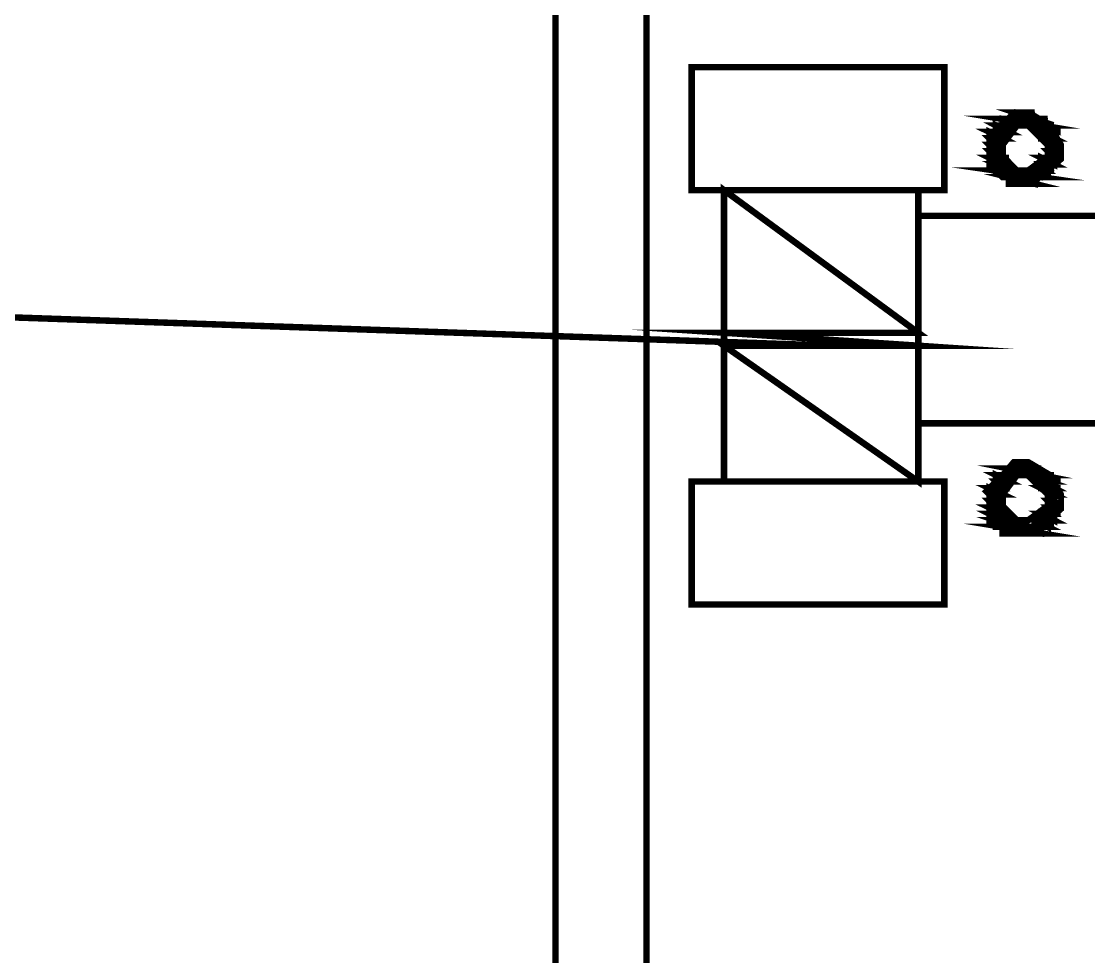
# Model space of a CAD drawing. Extents: x 219 to 1226, y 175 to 465.
# Drawn here: x 926.05 to 933.04, y 295.17 to 301.29 of the extents above; entities that cross this region are included whole.
import ezdxf

# ---------------------------------------------------------------- set-up
doc = ezdxf.new("R2010")
doc.units = 0
doc.header["$MEASUREMENT"] = 0
doc.layers.add('C00-00-00-BLACK', color=7, linetype='Continuous')
doc.layers.add('CFF-00-00', color=1, linetype='Continuous')

msp = doc.modelspace()

# ---------------------------------------------------------------- linework, layer by layer
at = {"layer": 'C00-00-00-BLACK', "const_width": 0.0423}
for points in [[(929.5484, 309.4712), (929.5484, 289.1222)], [(930.1434, 309.4712), (930.1434, 300.2282)], [(930.1434, 300.3982), (930.1434, 289.1222)], [(930.6514, 300.1862), (930.6514, 298.2792)], [(931.9234, 300.1862), (931.9234, 298.2792)], [(933.3234, 300.0182), (931.9234, 300.0182), (931.9234, 298.6602), (933.3234, 298.6602)]]:
    msp.add_lwpolyline(points, dxfattribs=at)
for points in [[(930.4394, 300.1862), (932.0934, 300.1862), (932.0934, 300.9912), (930.4394, 300.9912), (930.4394, 300.1862)], [(932.8554, 300.4412), (932.8554, 300.4852), (932.7754, 300.6162), (932.6444, 300.6942), (932.6014, 300.6942), (932.5484, 300.6942), (932.3894, 300.5042), (932.3894, 300.4412), (932.3894, 300.3892), (932.5484, 300.2282), (932.6014, 300.2282), (932.6654, 300.2282), (932.8554, 300.3892), (932.8554, 300.4412)], [(932.6424, 300.6942), (932.5594, 300.6942), (932.6854, 300.6522), (932.6424, 300.6942)], [(932.5594, 300.6942), (932.6854, 300.6522), (932.5164, 300.6522), (932.5594, 300.6942)], [(932.6014, 300.6942), (932.6424, 300.6942), (932.5594, 300.6942), (932.6014, 300.6942)], [(932.5594, 300.6942), (932.6424, 300.6942), (932.6854, 300.6942), (932.5594, 300.6942)], [(932.6424, 300.6942), (932.6854, 300.6942), (932.5594, 300.6942), (932.6424, 300.6942)], [(932.7284, 300.6522), (932.4754, 300.6522), (932.7284, 300.6102), (932.7284, 300.6522)], [(932.4324, 300.6102), (932.5164, 300.5672), (932.4324, 300.5672), (932.4324, 300.6102)], [(932.4754, 300.6522), (932.7284, 300.6102), (932.4754, 300.6102), (932.4754, 300.6522)], [(932.5164, 300.6522), (932.7284, 300.6522), (932.4754, 300.6522), (932.5164, 300.6522)], [(932.4754, 300.6522), (932.7284, 300.6522), (932.7714, 300.6522), (932.4754, 300.6522)], [(932.7284, 300.6522), (932.7714, 300.6522), (932.4754, 300.6522), (932.7284, 300.6522)], [(932.5164, 300.6522), (932.6854, 300.6522), (932.7284, 300.6522), (932.5164, 300.6522)], [(932.6854, 300.6522), (932.7284, 300.6522), (932.5164, 300.6522), (932.6854, 300.6522)], [(932.6854, 300.6522), (932.5164, 300.6522), (932.7284, 300.6522), (932.6854, 300.6522)], [(932.6854, 300.6102), (932.7714, 300.5672), (932.7284, 300.5672), (932.6854, 300.6102)], [(932.4754, 300.5672), (932.3894, 300.5672), (932.4754, 300.5252), (932.4754, 300.5672)], [(932.5164, 300.6102), (932.4324, 300.6102), (932.5164, 300.5672), (932.5164, 300.6102)], [(932.3894, 300.5672), (932.4754, 300.5252), (932.3894, 300.5252), (932.3894, 300.5672)], [(932.4324, 300.5672), (932.4754, 300.5672), (932.3894, 300.5672), (932.4324, 300.5672)], [(932.3894, 300.5672), (932.4754, 300.5672), (932.5164, 300.5672), (932.3894, 300.5672)], [(932.4754, 300.5672), (932.5164, 300.5672), (932.3894, 300.5672), (932.4754, 300.5672)], [(932.3894, 300.5252), (932.4324, 300.4822), (932.3894, 300.4822), (932.3894, 300.5252)], [(932.4754, 300.6102), (932.7714, 300.6102), (932.4324, 300.6102), (932.4754, 300.6102)], [(932.4324, 300.6102), (932.6014, 300.6102), (932.6424, 300.6102), (932.4324, 300.6102)], [(932.6014, 300.6102), (932.6424, 300.6102), (932.4324, 300.6102), (932.6014, 300.6102)], [(932.5594, 300.6102), (932.6014, 300.6102), (932.4324, 300.6102), (932.5594, 300.6102)], [(932.5594, 300.6102), (932.4324, 300.6102), (932.6014, 300.6102), (932.5594, 300.6102)], [(932.5164, 300.6102), (932.5594, 300.6102), (932.4324, 300.6102), (932.5164, 300.6102)], [(932.5164, 300.6102), (932.4324, 300.6102), (932.5594, 300.6102), (932.5164, 300.6102)], [(932.4324, 300.6102), (932.5164, 300.6102), (932.5594, 300.6102), (932.4324, 300.6102)], [(932.5164, 300.6102), (932.5594, 300.6102), (932.4324, 300.6102), (932.5164, 300.6102)], [(932.5164, 300.5672), (932.4324, 300.5672), (932.4754, 300.5672), (932.5164, 300.5672)], [(932.7284, 300.6102), (932.4754, 300.6102), (932.7714, 300.6102), (932.7284, 300.6102)], [(932.7714, 300.4412), (932.7714, 300.4832), (932.6424, 300.6102), (932.6014, 300.6102), (932.5694, 300.6102), (932.4754, 300.4832), (932.4754, 300.4412), (932.4754, 300.4092), (932.5694, 300.3142), (932.6014, 300.3142), (932.6424, 300.3142), (932.7714, 300.4092), (932.7714, 300.4412)], [(932.7714, 300.6102), (932.6014, 300.6102), (932.7714, 300.6102)], [(932.6014, 300.6102), (932.7714, 300.6102), (932.6424, 300.6102), (932.6014, 300.6102)], [(932.7714, 300.6102), (932.6854, 300.6102), (932.7714, 300.5672), (932.7714, 300.6102)], [(932.6424, 300.6102), (932.7714, 300.6102), (932.8124, 300.6102), (932.6424, 300.6102)], [(932.7714, 300.6102), (932.8124, 300.6102), (932.6424, 300.6102), (932.7714, 300.6102)], [(932.7714, 300.6102), (932.6424, 300.6102), (932.7714, 300.6102)], [(932.6424, 300.6102), (932.7714, 300.6102), (932.6854, 300.6102), (932.6424, 300.6102)], [(932.8124, 300.5672), (932.7284, 300.5672), (932.8124, 300.5252), (932.8124, 300.5672)], [(932.6854, 300.6102), (932.7714, 300.6102), (932.8124, 300.6102), (932.6854, 300.6102)], [(932.7714, 300.6102), (932.8124, 300.6102), (932.6854, 300.6102), (932.7714, 300.6102)], [(932.7284, 300.5672), (932.8124, 300.5252), (932.7284, 300.5252), (932.7284, 300.5672)], [(932.8124, 300.5672), (932.8554, 300.5672), (932.7284, 300.5672), (932.8124, 300.5672)], [(932.8124, 300.5672), (932.7284, 300.5672), (932.7714, 300.5672), (932.8124, 300.5672)], [(932.7284, 300.5672), (932.8124, 300.5672), (932.8554, 300.5672), (932.7284, 300.5672)], [(932.8124, 300.5672), (932.8554, 300.5672), (932.7284, 300.5672), (932.8124, 300.5672)], [(932.7714, 300.5252), (932.8124, 300.4822), (932.7714, 300.4822), (932.7714, 300.5252)], [(932.4324, 300.4822), (932.3894, 300.4822), (932.4324, 300.4412), (932.4324, 300.4822)], [(932.4324, 300.5252), (932.3894, 300.5252), (932.4324, 300.4822), (932.4324, 300.5252)], [(932.3894, 300.5252), (932.4754, 300.5252), (932.5164, 300.5252), (932.3894, 300.5252)], [(932.4754, 300.5252), (932.5164, 300.5252), (932.3894, 300.5252), (932.4754, 300.5252)], [(932.4324, 300.5252), (932.4754, 300.5252), (932.3894, 300.5252), (932.4324, 300.5252)], [(932.4324, 300.5252), (932.3894, 300.5252), (932.4754, 300.5252), (932.4324, 300.5252)], [(932.3894, 300.4822), (932.4324, 300.4412), (932.3894, 300.4412), (932.3894, 300.4822)], [(932.3894, 300.4822), (932.4324, 300.4822), (932.4754, 300.4822), (932.3894, 300.4822)], [(932.4324, 300.4822), (932.4754, 300.4822), (932.3894, 300.4822), (932.4324, 300.4822)], [(932.8124, 300.5252), (932.7284, 300.5252), (932.8124, 300.5252)], [(932.7284, 300.5252), (932.8124, 300.5252), (932.7714, 300.5252), (932.7284, 300.5252)], [(932.8124, 300.4822), (932.7714, 300.4822), (932.8124, 300.4412), (932.8124, 300.4822)], [(932.8124, 300.5252), (932.7714, 300.5252), (932.8124, 300.4822), (932.8124, 300.5252)], [(932.7714, 300.4822), (932.8124, 300.4412), (932.7714, 300.4412), (932.7714, 300.4822)], [(932.7714, 300.4822), (932.8124, 300.4822), (932.8554, 300.4822), (932.7714, 300.4822)], [(932.8124, 300.4822), (932.8554, 300.4822), (932.7714, 300.4822), (932.8124, 300.4822)], [(932.4324, 300.4412), (932.3894, 300.4412), (932.4324, 300.3982), (932.4324, 300.4412)], [(932.3894, 300.4412), (932.4324, 300.3982), (932.3894, 300.3982), (932.3894, 300.4412)], [(932.3894, 300.4412), (932.4324, 300.4412), (932.4754, 300.4412), (932.3894, 300.4412)], [(932.4324, 300.4412), (932.4754, 300.4412), (932.3894, 300.4412), (932.4324, 300.4412)], [(932.3894, 300.3982), (932.4754, 300.3552), (932.3894, 300.3552), (932.3894, 300.3982)], [(932.7284, 300.3982), (932.8124, 300.3552), (932.7284, 300.3552), (932.7284, 300.3982)], [(932.8124, 300.4412), (932.7714, 300.4412), (932.8124, 300.3982), (932.8124, 300.4412)], [(932.7714, 300.4412), (932.8124, 300.3982), (932.7714, 300.3982), (932.7714, 300.4412)], [(932.7714, 300.4412), (932.8124, 300.4412), (932.8554, 300.4412), (932.7714, 300.4412)], [(932.8124, 300.4412), (932.8554, 300.4412), (932.7714, 300.4412), (932.8124, 300.4412)], [(932.4754, 300.3982), (932.3894, 300.3982), (932.4754, 300.3552), (932.4754, 300.3982)], [(932.5164, 300.3552), (932.4324, 300.3552), (932.5164, 300.3142), (932.5164, 300.3552)], [(932.4754, 300.3982), (932.5164, 300.3982), (932.3894, 300.3982), (932.4754, 300.3982)], [(932.4754, 300.3982), (932.3894, 300.3982), (932.4324, 300.3982), (932.4754, 300.3982)], [(932.3894, 300.3982), (932.4754, 300.3982), (932.5164, 300.3982), (932.3894, 300.3982)], [(932.4754, 300.3982), (932.5164, 300.3982), (932.3894, 300.3982), (932.4754, 300.3982)], [(932.3894, 300.3552), (932.4754, 300.3552), (932.5164, 300.3552), (932.3894, 300.3552)], [(932.4754, 300.3552), (932.5164, 300.3552), (932.3894, 300.3552), (932.4754, 300.3552)], [(932.4754, 300.3552), (932.3894, 300.3552), (932.5164, 300.3552), (932.4754, 300.3552)], [(932.3894, 300.3552), (932.5164, 300.3552), (932.4324, 300.3552), (932.3894, 300.3552)], [(932.4324, 300.3552), (932.5164, 300.3142), (932.4324, 300.3142), (932.4324, 300.3552)], [(932.7284, 300.3552), (932.7714, 300.3142), (932.6854, 300.3142), (932.7284, 300.3552)], [(932.8124, 300.3982), (932.7284, 300.3982), (932.8124, 300.3552), (932.8124, 300.3982)], [(932.7714, 300.3552), (932.7284, 300.3552), (932.7714, 300.3142), (932.7714, 300.3552)], [(932.7714, 300.3982), (932.8124, 300.3982), (932.7284, 300.3982), (932.7714, 300.3982)], [(932.7284, 300.3552), (932.8124, 300.3552), (932.8554, 300.3552), (932.7284, 300.3552)], [(932.8124, 300.3552), (932.8554, 300.3552), (932.7284, 300.3552), (932.8124, 300.3552)], [(932.7714, 300.3552), (932.8124, 300.3552), (932.7284, 300.3552), (932.7714, 300.3552)], [(932.7714, 300.3552), (932.7284, 300.3552), (932.8124, 300.3552), (932.7714, 300.3552)], [(932.7714, 300.3982), (932.8124, 300.3982), (932.8554, 300.3982), (932.7714, 300.3982)], [(932.8124, 300.3982), (932.8554, 300.3982), (932.7714, 300.3982), (932.8124, 300.3982)], [(932.8124, 300.3982), (932.7714, 300.3982), (932.8124, 300.3982)], [(932.7714, 300.3142), (932.4324, 300.3142), (932.7284, 300.2712), (932.7714, 300.3142)], [(932.6854, 300.2712), (932.5164, 300.2712), (932.6854, 300.2282), (932.6854, 300.2712)], [(932.4324, 300.3142), (932.7284, 300.2712), (932.4754, 300.2712), (932.4324, 300.3142)], [(932.4324, 300.3142), (932.5164, 300.3142), (932.5594, 300.3142), (932.4324, 300.3142)], [(932.5164, 300.3142), (932.5594, 300.3142), (932.4324, 300.3142), (932.5164, 300.3142)], [(932.5594, 300.3142), (932.6014, 300.3142), (932.4324, 300.3142), (932.5594, 300.3142)], [(932.5594, 300.3142), (932.4324, 300.3142), (932.5164, 300.3142), (932.5594, 300.3142)], [(932.6014, 300.3142), (932.6424, 300.3142), (932.4324, 300.3142), (932.6014, 300.3142)], [(932.6014, 300.3142), (932.4324, 300.3142), (932.5594, 300.3142), (932.6014, 300.3142)], [(932.4324, 300.3142), (932.6014, 300.3142), (932.6424, 300.3142), (932.4324, 300.3142)], [(932.6014, 300.3142), (932.6424, 300.3142), (932.4324, 300.3142), (932.6014, 300.3142)], [(932.4754, 300.2712), (932.7284, 300.2712), (932.7714, 300.2712), (932.4754, 300.2712)], [(932.7284, 300.2712), (932.7714, 300.2712), (932.4754, 300.2712), (932.7284, 300.2712)], [(932.4754, 300.2712), (932.7284, 300.2712), (932.7714, 300.2712), (932.4754, 300.2712)], [(932.7284, 300.2712), (932.7714, 300.2712), (932.4754, 300.2712), (932.7284, 300.2712)], [(932.7284, 300.2712), (932.4754, 300.2712), (932.6854, 300.2712), (932.7284, 300.2712)], [(932.4754, 300.2712), (932.6854, 300.2712), (932.5164, 300.2712), (932.4754, 300.2712)], [(932.5164, 300.2712), (932.6854, 300.2282), (932.5164, 300.2282), (932.5164, 300.2712)], [(932.6424, 300.3142), (932.7714, 300.3142), (932.6014, 300.3142), (932.6424, 300.3142)], [(932.6014, 300.3142), (932.7714, 300.3142), (932.8124, 300.3142), (932.6014, 300.3142)], [(932.7714, 300.3142), (932.8124, 300.3142), (932.6014, 300.3142), (932.7714, 300.3142)], [(932.6854, 300.3142), (932.7714, 300.3142), (932.6424, 300.3142), (932.6854, 300.3142)], [(932.6424, 300.3142), (932.7714, 300.3142), (932.8124, 300.3142), (932.6424, 300.3142)], [(932.7714, 300.3142), (932.8124, 300.3142), (932.6424, 300.3142), (932.7714, 300.3142)], [(932.7714, 300.3142), (932.6424, 300.3142), (932.7714, 300.3142)], [(932.6854, 300.3142), (932.7714, 300.3142), (932.8124, 300.3142), (932.6854, 300.3142)], [(932.7714, 300.3142), (932.8124, 300.3142), (932.6854, 300.3142), (932.7714, 300.3142)], [(932.7714, 300.3142), (932.6854, 300.3142), (932.7714, 300.3142)], [(930.6514, 300.1862), (931.9234, 299.2532), (930.6514, 299.2532), (930.6514, 300.1862)], [(932.6854, 300.2282), (932.5164, 300.2282), (932.6424, 300.2282), (932.6854, 300.2282)], [(932.5164, 300.2282), (932.6424, 300.2282), (932.5594, 300.2282), (932.5164, 300.2282)], [(932.6424, 300.2282), (932.5594, 300.2282), (932.6014, 300.2282), (932.6424, 300.2282)], [(932.5594, 300.2282), (932.6424, 300.2282), (932.6854, 300.2282), (932.5594, 300.2282)], [(932.6424, 300.2282), (932.6854, 300.2282), (932.5594, 300.2282), (932.6424, 300.2282)], [(931.9234, 300.1862), (930.6514, 300.1862), (931.9234, 299.2532), (931.9234, 300.1862)], [(931.9234, 299.2532), (930.6514, 299.2532), (931.9234, 299.1682), (931.9234, 299.2532)], [(930.6514, 299.2532), (931.9234, 299.1682), (930.6514, 299.1682), (930.6514, 299.2532)], [(931.9234, 299.1682), (930.6514, 299.1682), (931.9234, 298.2792), (931.9234, 299.1682)], [(930.6514, 299.1682), (931.9234, 298.2792), (930.6514, 298.2792), (930.6514, 299.1682)], [(932.8554, 298.1522), (932.8554, 298.1962), (932.7754, 298.3272), (932.6444, 298.4052), (932.6014, 298.4052), (932.5484, 298.4052), (932.3894, 298.2152), (932.3894, 298.1522), (932.3894, 298.0992), (932.5484, 297.9402), (932.6014, 297.9402), (932.6654, 297.9402), (932.8554, 298.0992), (932.8554, 298.1522)], [(932.6854, 298.3642), (932.5164, 298.3642), (932.7284, 298.3212), (932.6854, 298.3642)], [(932.5594, 298.3212), (932.4324, 298.3212), (932.5164, 298.2792), (932.5594, 298.3212)], [(932.4324, 298.3212), (932.5164, 298.2792), (932.4324, 298.2792), (932.4324, 298.3212)], [(932.4754, 298.3212), (932.7714, 298.3212), (932.4324, 298.3212), (932.4754, 298.3212)], [(932.4324, 298.3212), (932.6014, 298.3212), (932.6424, 298.3212), (932.4324, 298.3212)], [(932.6014, 298.3212), (932.6424, 298.3212), (932.4324, 298.3212), (932.6014, 298.3212)], [(932.5594, 298.3212), (932.6014, 298.3212), (932.4324, 298.3212), (932.5594, 298.3212)], [(932.5594, 298.3212), (932.4324, 298.3212), (932.6014, 298.3212), (932.5594, 298.3212)], [(932.5164, 298.3642), (932.7284, 298.3212), (932.4754, 298.3212), (932.5164, 298.3642)], [(932.4754, 298.3212), (932.7284, 298.3212), (932.7714, 298.3212), (932.4754, 298.3212)], [(932.7284, 298.3212), (932.7714, 298.3212), (932.4754, 298.3212), (932.7284, 298.3212)], [(932.4754, 298.3212), (932.7284, 298.3212), (932.7714, 298.3212), (932.4754, 298.3212)], [(932.7284, 298.3212), (932.7714, 298.3212), (932.4754, 298.3212), (932.7284, 298.3212)], [(932.7284, 298.3212), (932.4754, 298.3212), (932.7714, 298.3212), (932.7284, 298.3212)], [(932.7714, 298.1522), (932.7714, 298.1952), (932.6424, 298.3212), (932.6014, 298.3212), (932.5694, 298.3212), (932.4754, 298.1952), (932.4754, 298.1522), (932.4754, 298.1202), (932.5694, 298.0252), (932.6014, 298.0252), (932.6424, 298.0252), (932.7714, 298.1202), (932.7714, 298.1522)], [(932.5594, 298.3642), (932.6854, 298.3642), (932.5164, 298.3642), (932.5594, 298.3642)], [(932.5164, 298.3642), (932.6854, 298.3642), (932.7284, 298.3642), (932.5164, 298.3642)], [(932.6854, 298.3642), (932.7284, 298.3642), (932.5164, 298.3642), (932.6854, 298.3642)], [(932.7714, 298.3212), (932.6424, 298.3212), (932.7714, 298.2792), (932.7714, 298.3212)], [(932.6014, 298.3642), (932.6424, 298.3642), (932.5594, 298.3642), (932.6014, 298.3642)], [(932.5594, 298.3642), (932.6424, 298.3642), (932.6854, 298.3642), (932.5594, 298.3642)], [(932.6424, 298.3642), (932.6854, 298.3642), (932.5594, 298.3642), (932.6424, 298.3642)], [(932.6424, 298.3642), (932.5594, 298.3642), (932.6854, 298.3642), (932.6424, 298.3642)], [(932.6424, 298.3212), (932.7714, 298.2792), (932.6854, 298.2792), (932.6424, 298.3212)], [(932.7714, 298.3212), (932.6014, 298.3212), (932.7714, 298.3212)], [(932.6014, 298.3212), (932.7714, 298.3212), (932.6424, 298.3212), (932.6014, 298.3212)], [(932.6424, 298.3212), (932.7714, 298.3212), (932.8124, 298.3212), (932.6424, 298.3212)], [(932.7714, 298.3212), (932.8124, 298.3212), (932.6424, 298.3212), (932.7714, 298.3212)], [(930.4394, 297.4742), (932.0934, 297.4742), (932.0934, 298.2792), (930.4394, 298.2792), (930.4394, 297.4742)], [(932.4324, 298.2792), (932.4754, 298.2362), (932.3894, 298.2362), (932.4324, 298.2792)], [(932.3894, 298.2362), (932.4754, 298.1952), (932.3894, 298.1952), (932.3894, 298.2362)], [(932.5164, 298.2792), (932.4324, 298.2792), (932.4754, 298.2362), (932.5164, 298.2792)], [(932.4324, 298.2792), (932.5164, 298.2792), (932.5594, 298.2792), (932.4324, 298.2792)], [(932.5164, 298.2792), (932.5594, 298.2792), (932.4324, 298.2792), (932.5164, 298.2792)], [(932.4324, 298.2792), (932.5164, 298.2792), (932.5594, 298.2792), (932.4324, 298.2792)], [(932.5164, 298.2792), (932.5594, 298.2792), (932.4324, 298.2792), (932.5164, 298.2792)], [(932.7284, 298.2362), (932.8124, 298.1952), (932.7714, 298.1952), (932.7284, 298.2362)], [(932.8124, 298.2792), (932.7284, 298.2792), (932.8124, 298.2362), (932.8124, 298.2792)], [(932.6854, 298.2792), (932.7714, 298.2792), (932.8124, 298.2792), (932.6854, 298.2792)], [(932.7714, 298.2792), (932.8124, 298.2792), (932.6854, 298.2792), (932.7714, 298.2792)], [(932.7714, 298.2792), (932.6854, 298.2792), (932.7714, 298.2792)], [(932.6854, 298.2792), (932.7714, 298.2792), (932.7284, 298.2792), (932.6854, 298.2792)], [(932.7284, 298.2792), (932.8124, 298.2362), (932.7284, 298.2362), (932.7284, 298.2792)], [(932.8124, 298.2792), (932.8554, 298.2792), (932.7284, 298.2792), (932.8124, 298.2792)], [(932.8124, 298.2792), (932.7284, 298.2792), (932.7714, 298.2792), (932.8124, 298.2792)], [(932.4754, 298.2362), (932.3894, 298.2362), (932.4754, 298.1952), (932.4754, 298.2362)], [(932.4324, 298.1952), (932.3894, 298.1952), (932.4324, 298.1522), (932.4324, 298.1952)], [(932.3894, 298.2362), (932.4754, 298.2362), (932.5164, 298.2362), (932.3894, 298.2362)], [(932.4754, 298.2362), (932.5164, 298.2362), (932.3894, 298.2362), (932.4754, 298.2362)], [(932.3894, 298.2362), (932.4754, 298.2362), (932.5164, 298.2362), (932.3894, 298.2362)], [(932.4754, 298.2362), (932.5164, 298.2362), (932.3894, 298.2362), (932.4754, 298.2362)], [(932.3894, 298.1952), (932.4324, 298.1522), (932.3894, 298.1522), (932.3894, 298.1952)], [(932.4324, 298.1952), (932.4754, 298.1952), (932.3894, 298.1952), (932.4324, 298.1952)], [(932.4324, 298.1952), (932.3894, 298.1952), (932.4754, 298.1952), (932.4324, 298.1952)], [(932.3894, 298.1522), (932.4324, 298.1092), (932.3894, 298.1092), (932.3894, 298.1522)], [(932.8124, 298.2362), (932.7284, 298.2362), (932.8124, 298.1952), (932.8124, 298.2362)], [(932.7284, 298.2362), (932.8124, 298.2362), (932.8554, 298.2362), (932.7284, 298.2362)], [(932.8124, 298.2362), (932.8554, 298.2362), (932.7284, 298.2362), (932.8124, 298.2362)], [(932.8124, 298.1952), (932.7714, 298.1952), (932.8124, 298.1522), (932.8124, 298.1952)], [(932.7714, 298.1952), (932.8124, 298.1522), (932.7714, 298.1522), (932.7714, 298.1952)], [(932.7714, 298.1952), (932.8124, 298.1952), (932.8554, 298.1952), (932.7714, 298.1952)], [(932.8124, 298.1952), (932.8554, 298.1952), (932.7714, 298.1952), (932.8124, 298.1952)], [(932.7714, 298.1952), (932.8124, 298.1952), (932.8554, 298.1952), (932.7714, 298.1952)], [(932.8124, 298.1952), (932.8554, 298.1952), (932.7714, 298.1952), (932.8124, 298.1952)], [(932.7714, 298.1522), (932.8124, 298.1092), (932.7714, 298.1092), (932.7714, 298.1522)], [(932.4324, 298.1092), (932.3894, 298.1092), (932.4754, 298.0682), (932.4324, 298.1092)], [(932.4324, 298.1522), (932.3894, 298.1522), (932.4324, 298.1092), (932.4324, 298.1522)], [(932.3894, 298.1522), (932.4324, 298.1522), (932.4754, 298.1522), (932.3894, 298.1522)], [(932.4324, 298.1522), (932.4754, 298.1522), (932.3894, 298.1522), (932.4324, 298.1522)], [(932.3894, 298.1522), (932.4324, 298.1522), (932.4754, 298.1522), (932.3894, 298.1522)], [(932.4324, 298.1522), (932.4754, 298.1522), (932.3894, 298.1522), (932.4324, 298.1522)], [(932.3894, 298.1092), (932.4754, 298.0682), (932.3894, 298.0682), (932.3894, 298.1092)], [(932.3894, 298.1092), (932.4324, 298.1092), (932.4754, 298.1092), (932.3894, 298.1092)], [(932.4324, 298.1092), (932.4754, 298.1092), (932.3894, 298.1092), (932.4324, 298.1092)], [(932.8124, 298.1092), (932.7714, 298.1092), (932.8124, 298.0682), (932.8124, 298.1092)], [(932.8124, 298.1522), (932.7714, 298.1522), (932.8124, 298.1092), (932.8124, 298.1522)], [(932.7714, 298.1092), (932.8124, 298.0682), (932.7714, 298.0682), (932.7714, 298.1092)], [(932.7714, 298.1092), (932.8124, 298.1092), (932.8554, 298.1092), (932.7714, 298.1092)], [(932.8124, 298.1092), (932.8554, 298.1092), (932.7714, 298.1092), (932.8124, 298.1092)], [(932.4754, 298.0682), (932.3894, 298.0682), (932.4754, 298.0252), (932.4754, 298.0682)], [(932.3894, 298.0682), (932.4754, 298.0252), (932.3894, 298.0252), (932.3894, 298.0682)], [(932.3894, 298.0682), (932.4754, 298.0682), (932.5164, 298.0682), (932.3894, 298.0682)], [(932.4754, 298.0682), (932.5164, 298.0682), (932.3894, 298.0682), (932.4754, 298.0682)], [(932.3894, 298.0682), (932.4754, 298.0682), (932.5164, 298.0682), (932.3894, 298.0682)], [(932.4754, 298.0682), (932.5164, 298.0682), (932.3894, 298.0682), (932.4754, 298.0682)], [(932.4324, 298.0252), (932.5594, 297.9822), (932.4324, 297.9822), (932.4324, 298.0252)], [(932.8124, 298.0682), (932.7284, 298.0682), (932.8124, 298.0252), (932.8124, 298.0682)], [(932.6854, 298.0252), (932.7714, 297.9822), (932.6854, 297.9822), (932.6854, 298.0252)], [(932.7284, 298.0682), (932.8124, 298.0252), (932.7284, 298.0252), (932.7284, 298.0682)], [(932.7714, 298.0682), (932.8124, 298.0682), (932.7284, 298.0682), (932.7714, 298.0682)], [(932.7284, 298.0682), (932.8124, 298.0682), (932.8554, 298.0682), (932.7284, 298.0682)], [(932.8124, 298.0682), (932.8554, 298.0682), (932.7284, 298.0682), (932.8124, 298.0682)], [(932.8124, 298.0682), (932.7714, 298.0682), (932.8124, 298.0682)], [(932.7284, 297.9822), (932.4754, 297.9822), (932.7284, 297.9402), (932.7284, 297.9822)], [(932.5164, 298.0252), (932.4324, 298.0252), (932.5594, 297.9822), (932.5164, 298.0252)], [(932.4754, 298.0252), (932.3894, 298.0252), (932.5164, 298.0252), (932.4754, 298.0252)], [(932.3894, 298.0252), (932.5164, 298.0252), (932.4324, 298.0252), (932.3894, 298.0252)], [(932.4324, 298.0252), (932.5164, 298.0252), (932.5594, 298.0252), (932.4324, 298.0252)], [(932.5164, 298.0252), (932.5594, 298.0252), (932.4324, 298.0252), (932.5164, 298.0252)], [(932.4324, 298.0252), (932.5164, 298.0252), (932.5594, 298.0252), (932.4324, 298.0252)], [(932.5164, 298.0252), (932.5594, 298.0252), (932.4324, 298.0252), (932.5164, 298.0252)], [(932.6014, 297.9822), (932.6424, 297.9822), (932.4324, 297.9822), (932.6014, 297.9822)], [(932.6014, 297.9822), (932.4324, 297.9822), (932.5594, 297.9822), (932.6014, 297.9822)], [(932.4324, 297.9822), (932.6014, 297.9822), (932.6424, 297.9822), (932.4324, 297.9822)], [(932.6014, 297.9822), (932.6424, 297.9822), (932.4324, 297.9822), (932.6014, 297.9822)], [(932.7714, 297.9822), (932.4324, 297.9822), (932.7284, 297.9822), (932.7714, 297.9822)], [(932.4324, 297.9822), (932.7284, 297.9822), (932.4754, 297.9822), (932.4324, 297.9822)], [(932.4754, 297.9822), (932.7284, 297.9402), (932.4754, 297.9402), (932.4754, 297.9822)], [(932.4754, 297.9822), (932.7284, 297.9822), (932.7714, 297.9822), (932.4754, 297.9822)], [(932.7284, 297.9822), (932.7714, 297.9822), (932.4754, 297.9822), (932.7284, 297.9822)], [(932.6424, 297.9822), (932.7714, 297.9822), (932.6014, 297.9822), (932.6424, 297.9822)], [(932.6014, 297.9822), (932.7714, 297.9822), (932.8124, 297.9822), (932.6014, 297.9822)], [(932.7714, 297.9822), (932.8124, 297.9822), (932.6014, 297.9822), (932.7714, 297.9822)], [(932.7714, 298.0252), (932.6854, 298.0252), (932.7714, 297.9822), (932.7714, 298.0252)], [(932.6854, 297.9822), (932.7714, 297.9822), (932.6424, 297.9822), (932.6854, 297.9822)], [(932.6424, 297.9822), (932.7714, 297.9822), (932.8124, 297.9822), (932.6424, 297.9822)], [(932.7714, 297.9822), (932.8124, 297.9822), (932.6424, 297.9822), (932.7714, 297.9822)], [(932.7714, 297.9822), (932.6424, 297.9822), (932.7714, 297.9822)], [(932.7284, 298.0252), (932.7714, 298.0252), (932.6854, 298.0252), (932.7284, 298.0252)], [(932.7714, 297.9822), (932.6854, 297.9822), (932.7714, 297.9822)], [(932.7714, 298.0252), (932.8124, 298.0252), (932.7284, 298.0252), (932.7714, 298.0252)], [(932.7714, 298.0252), (932.7284, 298.0252), (932.8124, 298.0252), (932.7714, 298.0252)], [(932.7714, 298.0252), (932.7284, 298.0252), (932.7714, 298.0252)], [(932.7284, 297.9402), (932.4754, 297.9402), (932.6854, 297.9402), (932.7284, 297.9402)], [(932.4754, 297.9402), (932.6854, 297.9402), (932.5164, 297.9402), (932.4754, 297.9402)], [(932.5164, 297.9402), (932.6854, 297.9402), (932.7284, 297.9402), (932.5164, 297.9402)], [(932.6854, 297.9402), (932.7284, 297.9402), (932.5164, 297.9402), (932.6854, 297.9402)], [(932.6854, 297.9402), (932.5164, 297.9402), (932.6424, 297.9402), (932.6854, 297.9402)], [(932.5164, 297.9402), (932.6424, 297.9402), (932.5594, 297.9402), (932.5164, 297.9402)], [(932.6424, 297.9402), (932.5594, 297.9402), (932.6014, 297.9402), (932.6424, 297.9402)], [(932.5594, 297.9402), (932.6424, 297.9402), (932.6854, 297.9402), (932.5594, 297.9402)], [(932.6424, 297.9402), (932.6854, 297.9402), (932.5594, 297.9402), (932.6424, 297.9402)]]:
    msp.add_lwpolyline(points, close=True, dxfattribs=at)
at = {"layer": 'C00-00-00-BLACK'}
for points in [[(932.5164, 300.6522), (932.7284, 300.6522), (932.4754, 300.6522), (932.5164, 300.6522)], [(932.4754, 300.6522), (932.7284, 300.6522), (932.7714, 300.6522), (932.4754, 300.6522)], [(932.7284, 300.6522), (932.7714, 300.6522), (932.4754, 300.6522), (932.7284, 300.6522)], [(932.7284, 300.6522), (932.4754, 300.6522), (932.7284, 300.6102), (932.7284, 300.6522)], [(932.4754, 300.6522), (932.7284, 300.6102), (932.4754, 300.6102), (932.4754, 300.6522)], [(932.5594, 300.6942), (932.6854, 300.6522), (932.5164, 300.6522), (932.5594, 300.6942)], [(932.5164, 300.6522), (932.6854, 300.6522), (932.7284, 300.6522), (932.5164, 300.6522)], [(932.6854, 300.6522), (932.7284, 300.6522), (932.5164, 300.6522), (932.6854, 300.6522)], [(932.6854, 300.6522), (932.5164, 300.6522), (932.7284, 300.6522), (932.6854, 300.6522)], [(932.6014, 300.6942), (932.6424, 300.6942), (932.5594, 300.6942), (932.6014, 300.6942)], [(932.5594, 300.6942), (932.6424, 300.6942), (932.6854, 300.6942), (932.5594, 300.6942)], [(932.6424, 300.6942), (932.6854, 300.6942), (932.5594, 300.6942), (932.6424, 300.6942)], [(932.6424, 300.6942), (932.5594, 300.6942), (932.6854, 300.6522), (932.6424, 300.6942)], [(932.4324, 300.5672), (932.4754, 300.5672), (932.3894, 300.5672), (932.4324, 300.5672)], [(932.3894, 300.5672), (932.4754, 300.5672), (932.5164, 300.5672), (932.3894, 300.5672)], [(932.4754, 300.5672), (932.5164, 300.5672), (932.3894, 300.5672), (932.4754, 300.5672)], [(932.4754, 300.5672), (932.3894, 300.5672), (932.4754, 300.5252), (932.4754, 300.5672)], [(932.3894, 300.5672), (932.4754, 300.5252), (932.3894, 300.5252), (932.3894, 300.5672)], [(932.4754, 300.6102), (932.7714, 300.6102), (932.4324, 300.6102), (932.4754, 300.6102)], [(932.4324, 300.6102), (932.6014, 300.6102), (932.6424, 300.6102), (932.4324, 300.6102)], [(932.6014, 300.6102), (932.6424, 300.6102), (932.4324, 300.6102), (932.6014, 300.6102)], [(932.5594, 300.6102), (932.6014, 300.6102), (932.4324, 300.6102), (932.5594, 300.6102)], [(932.5594, 300.6102), (932.4324, 300.6102), (932.6014, 300.6102), (932.5594, 300.6102)], [(932.5164, 300.6102), (932.5594, 300.6102), (932.4324, 300.6102), (932.5164, 300.6102)], [(932.5164, 300.6102), (932.4324, 300.6102), (932.5594, 300.6102), (932.5164, 300.6102)], [(932.4324, 300.6102), (932.5164, 300.6102), (932.5594, 300.6102), (932.4324, 300.6102)], [(932.5164, 300.6102), (932.5594, 300.6102), (932.4324, 300.6102), (932.5164, 300.6102)], [(932.5164, 300.6102), (932.4324, 300.6102), (932.5164, 300.5672), (932.5164, 300.6102)], [(932.4324, 300.6102), (932.5164, 300.5672), (932.4324, 300.5672), (932.4324, 300.6102)], [(932.5164, 300.5672), (932.4324, 300.5672), (932.4754, 300.5672), (932.5164, 300.5672)], [(932.7284, 300.6102), (932.4754, 300.6102), (932.7714, 300.6102), (932.7284, 300.6102)], [(932.7714, 300.6102), (932.6014, 300.6102), (932.7714, 300.6102)], [(932.6014, 300.6102), (932.7714, 300.6102), (932.6424, 300.6102), (932.6014, 300.6102)], [(932.6424, 300.6102), (932.7714, 300.6102), (932.8124, 300.6102), (932.6424, 300.6102)], [(932.7714, 300.6102), (932.8124, 300.6102), (932.6424, 300.6102), (932.7714, 300.6102)], [(932.7714, 300.6102), (932.6424, 300.6102), (932.7714, 300.6102)], [(932.6424, 300.6102), (932.7714, 300.6102), (932.6854, 300.6102), (932.6424, 300.6102)], [(932.6854, 300.6102), (932.7714, 300.6102), (932.8124, 300.6102), (932.6854, 300.6102)], [(932.7714, 300.6102), (932.8124, 300.6102), (932.6854, 300.6102), (932.7714, 300.6102)], [(932.7714, 300.6102), (932.6854, 300.6102), (932.7714, 300.5672), (932.7714, 300.6102)], [(932.6854, 300.6102), (932.7714, 300.5672), (932.7284, 300.5672), (932.6854, 300.6102)], [(932.8124, 300.5672), (932.8554, 300.5672), (932.7284, 300.5672), (932.8124, 300.5672)], [(932.8124, 300.5672), (932.7284, 300.5672), (932.7714, 300.5672), (932.8124, 300.5672)], [(932.7284, 300.5672), (932.8124, 300.5672), (932.8554, 300.5672), (932.7284, 300.5672)], [(932.8124, 300.5672), (932.8554, 300.5672), (932.7284, 300.5672), (932.8124, 300.5672)], [(932.8124, 300.5672), (932.7284, 300.5672), (932.8124, 300.5252), (932.8124, 300.5672)], [(932.7284, 300.5672), (932.8124, 300.5252), (932.7284, 300.5252), (932.7284, 300.5672)], [(932.3894, 300.5252), (932.4754, 300.5252), (932.5164, 300.5252), (932.3894, 300.5252)], [(932.4754, 300.5252), (932.5164, 300.5252), (932.3894, 300.5252), (932.4754, 300.5252)], [(932.4324, 300.5252), (932.4754, 300.5252), (932.3894, 300.5252), (932.4324, 300.5252)], [(932.4324, 300.5252), (932.3894, 300.5252), (932.4754, 300.5252), (932.4324, 300.5252)], [(932.4324, 300.5252), (932.3894, 300.5252), (932.4324, 300.4822), (932.4324, 300.5252)], [(932.3894, 300.5252), (932.4324, 300.4822), (932.3894, 300.4822), (932.3894, 300.5252)], [(932.8124, 300.5252), (932.7284, 300.5252), (932.8124, 300.5252)], [(932.7284, 300.5252), (932.8124, 300.5252), (932.7714, 300.5252), (932.7284, 300.5252)], [(932.8124, 300.5252), (932.7714, 300.5252), (932.8124, 300.4822), (932.8124, 300.5252)], [(932.7714, 300.5252), (932.8124, 300.4822), (932.7714, 300.4822), (932.7714, 300.5252)], [(932.3894, 300.4822), (932.4324, 300.4822), (932.4754, 300.4822), (932.3894, 300.4822)], [(932.4324, 300.4822), (932.4754, 300.4822), (932.3894, 300.4822), (932.4324, 300.4822)], [(932.4324, 300.4822), (932.3894, 300.4822), (932.4324, 300.4412), (932.4324, 300.4822)], [(932.3894, 300.4822), (932.4324, 300.4412), (932.3894, 300.4412), (932.3894, 300.4822)], [(932.3894, 300.4412), (932.4324, 300.4412), (932.4754, 300.4412), (932.3894, 300.4412)], [(932.4324, 300.4412), (932.4754, 300.4412), (932.3894, 300.4412), (932.4324, 300.4412)], [(932.4324, 300.4412), (932.3894, 300.4412), (932.4324, 300.3982), (932.4324, 300.4412)], [(932.3894, 300.4412), (932.4324, 300.3982), (932.3894, 300.3982), (932.3894, 300.4412)], [(932.7714, 300.4822), (932.8124, 300.4822), (932.8554, 300.4822), (932.7714, 300.4822)], [(932.8124, 300.4822), (932.8554, 300.4822), (932.7714, 300.4822), (932.8124, 300.4822)], [(932.8124, 300.4822), (932.7714, 300.4822), (932.8124, 300.4412), (932.8124, 300.4822)], [(932.7714, 300.4822), (932.8124, 300.4412), (932.7714, 300.4412), (932.7714, 300.4822)], [(932.7714, 300.4412), (932.8124, 300.4412), (932.8554, 300.4412), (932.7714, 300.4412)], [(932.8124, 300.4412), (932.8554, 300.4412), (932.7714, 300.4412), (932.8124, 300.4412)], [(932.8124, 300.4412), (932.7714, 300.4412), (932.8124, 300.3982), (932.8124, 300.4412)], [(932.7714, 300.4412), (932.8124, 300.3982), (932.7714, 300.3982), (932.7714, 300.4412)], [(932.4754, 300.3982), (932.5164, 300.3982), (932.3894, 300.3982), (932.4754, 300.3982)], [(932.4754, 300.3982), (932.3894, 300.3982), (932.4324, 300.3982), (932.4754, 300.3982)], [(932.3894, 300.3982), (932.4754, 300.3982), (932.5164, 300.3982), (932.3894, 300.3982)], [(932.4754, 300.3982), (932.5164, 300.3982), (932.3894, 300.3982), (932.4754, 300.3982)], [(932.4754, 300.3982), (932.3894, 300.3982), (932.4754, 300.3552), (932.4754, 300.3982)], [(932.3894, 300.3982), (932.4754, 300.3552), (932.3894, 300.3552), (932.3894, 300.3982)], [(932.3894, 300.3552), (932.4754, 300.3552), (932.5164, 300.3552), (932.3894, 300.3552)], [(932.4754, 300.3552), (932.5164, 300.3552), (932.3894, 300.3552), (932.4754, 300.3552)], [(932.4754, 300.3552), (932.3894, 300.3552), (932.5164, 300.3552), (932.4754, 300.3552)], [(932.3894, 300.3552), (932.5164, 300.3552), (932.4324, 300.3552), (932.3894, 300.3552)], [(932.5164, 300.3552), (932.4324, 300.3552), (932.5164, 300.3142), (932.5164, 300.3552)], [(932.4324, 300.3552), (932.5164, 300.3142), (932.4324, 300.3142), (932.4324, 300.3552)], [(932.7284, 300.3552), (932.7714, 300.3142), (932.6854, 300.3142), (932.7284, 300.3552)], [(932.7714, 300.3982), (932.8124, 300.3982), (932.7284, 300.3982), (932.7714, 300.3982)], [(932.8124, 300.3982), (932.7284, 300.3982), (932.8124, 300.3552), (932.8124, 300.3982)], [(932.7284, 300.3982), (932.8124, 300.3552), (932.7284, 300.3552), (932.7284, 300.3982)], [(932.7284, 300.3552), (932.8124, 300.3552), (932.8554, 300.3552), (932.7284, 300.3552)], [(932.8124, 300.3552), (932.8554, 300.3552), (932.7284, 300.3552), (932.8124, 300.3552)], [(932.7714, 300.3552), (932.8124, 300.3552), (932.7284, 300.3552), (932.7714, 300.3552)], [(932.7714, 300.3552), (932.7284, 300.3552), (932.8124, 300.3552), (932.7714, 300.3552)], [(932.7714, 300.3552), (932.7284, 300.3552), (932.7714, 300.3142), (932.7714, 300.3552)], [(932.7714, 300.3982), (932.8124, 300.3982), (932.8554, 300.3982), (932.7714, 300.3982)], [(932.8124, 300.3982), (932.8554, 300.3982), (932.7714, 300.3982), (932.8124, 300.3982)], [(932.8124, 300.3982), (932.7714, 300.3982), (932.8124, 300.3982)], [(932.4324, 300.3142), (932.5164, 300.3142), (932.5594, 300.3142), (932.4324, 300.3142)], [(932.5164, 300.3142), (932.5594, 300.3142), (932.4324, 300.3142), (932.5164, 300.3142)], [(932.5594, 300.3142), (932.6014, 300.3142), (932.4324, 300.3142), (932.5594, 300.3142)], [(932.5594, 300.3142), (932.4324, 300.3142), (932.5164, 300.3142), (932.5594, 300.3142)], [(932.6014, 300.3142), (932.6424, 300.3142), (932.4324, 300.3142), (932.6014, 300.3142)], [(932.6014, 300.3142), (932.4324, 300.3142), (932.5594, 300.3142), (932.6014, 300.3142)], [(932.4324, 300.3142), (932.6014, 300.3142), (932.6424, 300.3142), (932.4324, 300.3142)], [(932.6014, 300.3142), (932.6424, 300.3142), (932.4324, 300.3142), (932.6014, 300.3142)], [(932.7714, 300.3142), (932.4324, 300.3142), (932.7284, 300.2712), (932.7714, 300.3142)], [(932.4324, 300.3142), (932.7284, 300.2712), (932.4754, 300.2712), (932.4324, 300.3142)], [(932.6424, 300.3142), (932.7714, 300.3142), (932.6014, 300.3142), (932.6424, 300.3142)], [(932.6014, 300.3142), (932.7714, 300.3142), (932.8124, 300.3142), (932.6014, 300.3142)], [(932.7714, 300.3142), (932.8124, 300.3142), (932.6014, 300.3142), (932.7714, 300.3142)], [(932.6854, 300.3142), (932.7714, 300.3142), (932.6424, 300.3142), (932.6854, 300.3142)], [(932.6424, 300.3142), (932.7714, 300.3142), (932.8124, 300.3142), (932.6424, 300.3142)], [(932.7714, 300.3142), (932.8124, 300.3142), (932.6424, 300.3142), (932.7714, 300.3142)], [(932.7714, 300.3142), (932.6424, 300.3142), (932.7714, 300.3142)], [(932.6854, 300.3142), (932.7714, 300.3142), (932.8124, 300.3142), (932.6854, 300.3142)], [(932.7714, 300.3142), (932.8124, 300.3142), (932.6854, 300.3142), (932.7714, 300.3142)], [(932.7714, 300.3142), (932.6854, 300.3142), (932.7714, 300.3142)], [(932.4754, 300.2712), (932.7284, 300.2712), (932.7714, 300.2712), (932.4754, 300.2712)], [(932.7284, 300.2712), (932.7714, 300.2712), (932.4754, 300.2712), (932.7284, 300.2712)], [(932.4754, 300.2712), (932.7284, 300.2712), (932.7714, 300.2712), (932.4754, 300.2712)], [(932.7284, 300.2712), (932.7714, 300.2712), (932.4754, 300.2712), (932.7284, 300.2712)], [(932.7284, 300.2712), (932.4754, 300.2712), (932.6854, 300.2712), (932.7284, 300.2712)], [(932.4754, 300.2712), (932.6854, 300.2712), (932.5164, 300.2712), (932.4754, 300.2712)], [(932.6854, 300.2712), (932.5164, 300.2712), (932.6854, 300.2282), (932.6854, 300.2712)], [(932.5164, 300.2712), (932.6854, 300.2282), (932.5164, 300.2282), (932.5164, 300.2712)], [(932.6854, 300.2282), (932.5164, 300.2282), (932.6424, 300.2282), (932.6854, 300.2282)], [(932.5164, 300.2282), (932.6424, 300.2282), (932.5594, 300.2282), (932.5164, 300.2282)], [(932.6424, 300.2282), (932.5594, 300.2282), (932.6014, 300.2282), (932.6424, 300.2282)], [(932.5594, 300.2282), (932.6424, 300.2282), (932.6854, 300.2282), (932.5594, 300.2282)], [(932.6424, 300.2282), (932.6854, 300.2282), (932.5594, 300.2282), (932.6424, 300.2282)], [(931.9234, 300.1862), (930.6514, 300.1862), (931.9234, 299.2532), (931.9234, 300.1862)], [(930.6514, 300.1862), (931.9234, 299.2532), (930.6514, 299.2532), (930.6514, 300.1862)], [(931.9234, 299.2532), (930.6514, 299.2532), (931.9234, 299.1682), (931.9234, 299.2532)], [(930.6514, 299.2532), (931.9234, 299.1682), (930.6514, 299.1682), (930.6514, 299.2532)], [(931.9234, 299.1682), (930.6514, 299.1682), (931.9234, 298.2792), (931.9234, 299.1682)], [(930.6514, 299.1682), (931.9234, 298.2792), (930.6514, 298.2792), (930.6514, 299.1682)], [(932.5164, 298.3642), (932.7284, 298.3212), (932.4754, 298.3212), (932.5164, 298.3642)], [(932.5594, 298.3642), (932.6854, 298.3642), (932.5164, 298.3642), (932.5594, 298.3642)], [(932.5164, 298.3642), (932.6854, 298.3642), (932.7284, 298.3642), (932.5164, 298.3642)], [(932.6854, 298.3642), (932.7284, 298.3642), (932.5164, 298.3642), (932.6854, 298.3642)], [(932.6854, 298.3642), (932.5164, 298.3642), (932.7284, 298.3212), (932.6854, 298.3642)], [(932.6014, 298.3642), (932.6424, 298.3642), (932.5594, 298.3642), (932.6014, 298.3642)], [(932.5594, 298.3642), (932.6424, 298.3642), (932.6854, 298.3642), (932.5594, 298.3642)], [(932.6424, 298.3642), (932.6854, 298.3642), (932.5594, 298.3642), (932.6424, 298.3642)], [(932.6424, 298.3642), (932.5594, 298.3642), (932.6854, 298.3642), (932.6424, 298.3642)], [(932.4324, 298.2792), (932.4754, 298.2362), (932.3894, 298.2362), (932.4324, 298.2792)], [(932.4754, 298.3212), (932.7714, 298.3212), (932.4324, 298.3212), (932.4754, 298.3212)], [(932.4324, 298.3212), (932.6014, 298.3212), (932.6424, 298.3212), (932.4324, 298.3212)], [(932.6014, 298.3212), (932.6424, 298.3212), (932.4324, 298.3212), (932.6014, 298.3212)], [(932.5594, 298.3212), (932.6014, 298.3212), (932.4324, 298.3212), (932.5594, 298.3212)], [(932.5594, 298.3212), (932.4324, 298.3212), (932.6014, 298.3212), (932.5594, 298.3212)], [(932.5594, 298.3212), (932.4324, 298.3212), (932.5164, 298.2792), (932.5594, 298.3212)], [(932.4324, 298.3212), (932.5164, 298.2792), (932.4324, 298.2792), (932.4324, 298.3212)], [(932.4324, 298.2792), (932.5164, 298.2792), (932.5594, 298.2792), (932.4324, 298.2792)], [(932.5164, 298.2792), (932.5594, 298.2792), (932.4324, 298.2792), (932.5164, 298.2792)], [(932.4324, 298.2792), (932.5164, 298.2792), (932.5594, 298.2792), (932.4324, 298.2792)], [(932.5164, 298.2792), (932.5594, 298.2792), (932.4324, 298.2792), (932.5164, 298.2792)], [(932.5164, 298.2792), (932.4324, 298.2792), (932.4754, 298.2362), (932.5164, 298.2792)], [(932.4754, 298.3212), (932.7284, 298.3212), (932.7714, 298.3212), (932.4754, 298.3212)], [(932.7284, 298.3212), (932.7714, 298.3212), (932.4754, 298.3212), (932.7284, 298.3212)], [(932.4754, 298.3212), (932.7284, 298.3212), (932.7714, 298.3212), (932.4754, 298.3212)], [(932.7284, 298.3212), (932.7714, 298.3212), (932.4754, 298.3212), (932.7284, 298.3212)], [(932.7284, 298.3212), (932.4754, 298.3212), (932.7714, 298.3212), (932.7284, 298.3212)], [(932.7714, 298.3212), (932.6014, 298.3212), (932.7714, 298.3212)], [(932.6014, 298.3212), (932.7714, 298.3212), (932.6424, 298.3212), (932.6014, 298.3212)], [(932.6424, 298.3212), (932.7714, 298.3212), (932.8124, 298.3212), (932.6424, 298.3212)], [(932.7714, 298.3212), (932.8124, 298.3212), (932.6424, 298.3212), (932.7714, 298.3212)], [(932.7714, 298.3212), (932.6424, 298.3212), (932.7714, 298.2792), (932.7714, 298.3212)], [(932.6424, 298.3212), (932.7714, 298.2792), (932.6854, 298.2792), (932.6424, 298.3212)], [(932.6854, 298.2792), (932.7714, 298.2792), (932.8124, 298.2792), (932.6854, 298.2792)], [(932.7714, 298.2792), (932.8124, 298.2792), (932.6854, 298.2792), (932.7714, 298.2792)], [(932.7714, 298.2792), (932.6854, 298.2792), (932.7714, 298.2792)], [(932.6854, 298.2792), (932.7714, 298.2792), (932.7284, 298.2792), (932.6854, 298.2792)], [(932.8124, 298.2792), (932.8554, 298.2792), (932.7284, 298.2792), (932.8124, 298.2792)], [(932.8124, 298.2792), (932.7284, 298.2792), (932.7714, 298.2792), (932.8124, 298.2792)], [(932.8124, 298.2792), (932.7284, 298.2792), (932.8124, 298.2362), (932.8124, 298.2792)], [(932.7284, 298.2792), (932.8124, 298.2362), (932.7284, 298.2362), (932.7284, 298.2792)], [(932.3894, 298.2362), (932.4754, 298.2362), (932.5164, 298.2362), (932.3894, 298.2362)], [(932.4754, 298.2362), (932.5164, 298.2362), (932.3894, 298.2362), (932.4754, 298.2362)], [(932.3894, 298.2362), (932.4754, 298.2362), (932.5164, 298.2362), (932.3894, 298.2362)], [(932.4754, 298.2362), (932.5164, 298.2362), (932.3894, 298.2362), (932.4754, 298.2362)], [(932.4754, 298.2362), (932.3894, 298.2362), (932.4754, 298.1952), (932.4754, 298.2362)], [(932.3894, 298.2362), (932.4754, 298.1952), (932.3894, 298.1952), (932.3894, 298.2362)], [(932.4324, 298.1952), (932.4754, 298.1952), (932.3894, 298.1952), (932.4324, 298.1952)], [(932.4324, 298.1952), (932.3894, 298.1952), (932.4754, 298.1952), (932.4324, 298.1952)], [(932.4324, 298.1952), (932.3894, 298.1952), (932.4324, 298.1522), (932.4324, 298.1952)], [(932.3894, 298.1952), (932.4324, 298.1522), (932.3894, 298.1522), (932.3894, 298.1952)], [(932.7284, 298.2362), (932.8124, 298.2362), (932.8554, 298.2362), (932.7284, 298.2362)], [(932.8124, 298.2362), (932.8554, 298.2362), (932.7284, 298.2362), (932.8124, 298.2362)], [(932.8124, 298.2362), (932.7284, 298.2362), (932.8124, 298.1952), (932.8124, 298.2362)], [(932.7284, 298.2362), (932.8124, 298.1952), (932.7714, 298.1952), (932.7284, 298.2362)], [(932.7714, 298.1952), (932.8124, 298.1952), (932.8554, 298.1952), (932.7714, 298.1952)], [(932.8124, 298.1952), (932.8554, 298.1952), (932.7714, 298.1952), (932.8124, 298.1952)], [(932.7714, 298.1952), (932.8124, 298.1952), (932.8554, 298.1952), (932.7714, 298.1952)], [(932.8124, 298.1952), (932.8554, 298.1952), (932.7714, 298.1952), (932.8124, 298.1952)], [(932.8124, 298.1952), (932.7714, 298.1952), (932.8124, 298.1522), (932.8124, 298.1952)], [(932.7714, 298.1952), (932.8124, 298.1522), (932.7714, 298.1522), (932.7714, 298.1952)], [(932.3894, 298.1522), (932.4324, 298.1522), (932.4754, 298.1522), (932.3894, 298.1522)], [(932.4324, 298.1522), (932.4754, 298.1522), (932.3894, 298.1522), (932.4324, 298.1522)], [(932.3894, 298.1522), (932.4324, 298.1522), (932.4754, 298.1522), (932.3894, 298.1522)], [(932.4324, 298.1522), (932.4754, 298.1522), (932.3894, 298.1522), (932.4324, 298.1522)], [(932.4324, 298.1522), (932.3894, 298.1522), (932.4324, 298.1092), (932.4324, 298.1522)], [(932.3894, 298.1522), (932.4324, 298.1092), (932.3894, 298.1092), (932.3894, 298.1522)], [(932.8124, 298.1522), (932.7714, 298.1522), (932.8124, 298.1092), (932.8124, 298.1522)], [(932.7714, 298.1522), (932.8124, 298.1092), (932.7714, 298.1092), (932.7714, 298.1522)], [(932.3894, 298.1092), (932.4324, 298.1092), (932.4754, 298.1092), (932.3894, 298.1092)], [(932.4324, 298.1092), (932.4754, 298.1092), (932.3894, 298.1092), (932.4324, 298.1092)], [(932.4324, 298.1092), (932.3894, 298.1092), (932.4754, 298.0682), (932.4324, 298.1092)], [(932.3894, 298.1092), (932.4754, 298.0682), (932.3894, 298.0682), (932.3894, 298.1092)], [(932.3894, 298.0682), (932.4754, 298.0682), (932.5164, 298.0682), (932.3894, 298.0682)], [(932.4754, 298.0682), (932.5164, 298.0682), (932.3894, 298.0682), (932.4754, 298.0682)], [(932.3894, 298.0682), (932.4754, 298.0682), (932.5164, 298.0682), (932.3894, 298.0682)], [(932.4754, 298.0682), (932.5164, 298.0682), (932.3894, 298.0682), (932.4754, 298.0682)], [(932.4754, 298.0682), (932.3894, 298.0682), (932.4754, 298.0252), (932.4754, 298.0682)], [(932.3894, 298.0682), (932.4754, 298.0252), (932.3894, 298.0252), (932.3894, 298.0682)], [(932.7714, 298.0682), (932.8124, 298.0682), (932.7284, 298.0682), (932.7714, 298.0682)], [(932.7284, 298.0682), (932.8124, 298.0682), (932.8554, 298.0682), (932.7284, 298.0682)], [(932.8124, 298.0682), (932.8554, 298.0682), (932.7284, 298.0682), (932.8124, 298.0682)], [(932.8124, 298.0682), (932.7284, 298.0682), (932.8124, 298.0252), (932.8124, 298.0682)], [(932.7284, 298.0682), (932.8124, 298.0252), (932.7284, 298.0252), (932.7284, 298.0682)], [(932.7714, 298.1092), (932.8124, 298.1092), (932.8554, 298.1092), (932.7714, 298.1092)], [(932.8124, 298.1092), (932.8554, 298.1092), (932.7714, 298.1092), (932.8124, 298.1092)], [(932.8124, 298.1092), (932.7714, 298.1092), (932.8124, 298.0682), (932.8124, 298.1092)], [(932.7714, 298.1092), (932.8124, 298.0682), (932.7714, 298.0682), (932.7714, 298.1092)], [(932.8124, 298.0682), (932.7714, 298.0682), (932.8124, 298.0682)], [(932.4754, 298.0252), (932.3894, 298.0252), (932.5164, 298.0252), (932.4754, 298.0252)], [(932.3894, 298.0252), (932.5164, 298.0252), (932.4324, 298.0252), (932.3894, 298.0252)], [(932.4324, 298.0252), (932.5164, 298.0252), (932.5594, 298.0252), (932.4324, 298.0252)], [(932.5164, 298.0252), (932.5594, 298.0252), (932.4324, 298.0252), (932.5164, 298.0252)], [(932.4324, 298.0252), (932.5164, 298.0252), (932.5594, 298.0252), (932.4324, 298.0252)], [(932.5164, 298.0252), (932.5594, 298.0252), (932.4324, 298.0252), (932.5164, 298.0252)], [(932.5164, 298.0252), (932.4324, 298.0252), (932.5594, 297.9822), (932.5164, 298.0252)], [(932.4324, 298.0252), (932.5594, 297.9822), (932.4324, 297.9822), (932.4324, 298.0252)], [(932.6014, 297.9822), (932.6424, 297.9822), (932.4324, 297.9822), (932.6014, 297.9822)], [(932.6014, 297.9822), (932.4324, 297.9822), (932.5594, 297.9822), (932.6014, 297.9822)], [(932.4324, 297.9822), (932.6014, 297.9822), (932.6424, 297.9822), (932.4324, 297.9822)], [(932.6014, 297.9822), (932.6424, 297.9822), (932.4324, 297.9822), (932.6014, 297.9822)], [(932.7714, 297.9822), (932.4324, 297.9822), (932.7284, 297.9822), (932.7714, 297.9822)], [(932.4324, 297.9822), (932.7284, 297.9822), (932.4754, 297.9822), (932.4324, 297.9822)], [(932.4754, 297.9822), (932.7284, 297.9822), (932.7714, 297.9822), (932.4754, 297.9822)], [(932.7284, 297.9822), (932.7714, 297.9822), (932.4754, 297.9822), (932.7284, 297.9822)], [(932.7284, 297.9822), (932.4754, 297.9822), (932.7284, 297.9402), (932.7284, 297.9822)], [(932.4754, 297.9822), (932.7284, 297.9402), (932.4754, 297.9402), (932.4754, 297.9822)], [(932.6424, 297.9822), (932.7714, 297.9822), (932.6014, 297.9822), (932.6424, 297.9822)], [(932.6014, 297.9822), (932.7714, 297.9822), (932.8124, 297.9822), (932.6014, 297.9822)], [(932.7714, 297.9822), (932.8124, 297.9822), (932.6014, 297.9822), (932.7714, 297.9822)], [(932.6854, 297.9822), (932.7714, 297.9822), (932.6424, 297.9822), (932.6854, 297.9822)], [(932.6424, 297.9822), (932.7714, 297.9822), (932.8124, 297.9822), (932.6424, 297.9822)], [(932.7714, 297.9822), (932.8124, 297.9822), (932.6424, 297.9822), (932.7714, 297.9822)], [(932.7714, 297.9822), (932.6424, 297.9822), (932.7714, 297.9822)], [(932.7284, 298.0252), (932.7714, 298.0252), (932.6854, 298.0252), (932.7284, 298.0252)], [(932.7714, 298.0252), (932.6854, 298.0252), (932.7714, 297.9822), (932.7714, 298.0252)], [(932.6854, 298.0252), (932.7714, 297.9822), (932.6854, 297.9822), (932.6854, 298.0252)], [(932.7714, 297.9822), (932.6854, 297.9822), (932.7714, 297.9822)], [(932.7714, 298.0252), (932.8124, 298.0252), (932.7284, 298.0252), (932.7714, 298.0252)], [(932.7714, 298.0252), (932.7284, 298.0252), (932.8124, 298.0252), (932.7714, 298.0252)], [(932.7714, 298.0252), (932.7284, 298.0252), (932.7714, 298.0252)], [(932.7284, 297.9402), (932.4754, 297.9402), (932.6854, 297.9402), (932.7284, 297.9402)], [(932.4754, 297.9402), (932.6854, 297.9402), (932.5164, 297.9402), (932.4754, 297.9402)], [(932.5164, 297.9402), (932.6854, 297.9402), (932.7284, 297.9402), (932.5164, 297.9402)], [(932.6854, 297.9402), (932.7284, 297.9402), (932.5164, 297.9402), (932.6854, 297.9402)], [(932.6854, 297.9402), (932.5164, 297.9402), (932.6424, 297.9402), (932.6854, 297.9402)], [(932.5164, 297.9402), (932.6424, 297.9402), (932.5594, 297.9402), (932.5164, 297.9402)], [(932.6424, 297.9402), (932.5594, 297.9402), (932.6014, 297.9402), (932.6424, 297.9402)], [(932.5594, 297.9402), (932.6424, 297.9402), (932.6854, 297.9402), (932.5594, 297.9402)], [(932.6424, 297.9402), (932.6854, 297.9402), (932.5594, 297.9402), (932.6424, 297.9402)]]:
    msp.add_lwpolyline(points, close=True, dxfattribs=at)
at = {"layer": 'CFF-00-00', "const_width": 0.0423}
msp.add_lwpolyline([(931.3714, 299.1682), (917.8001, 299.6362)], dxfattribs=at)

doc.saveas('drawing.dxf')
